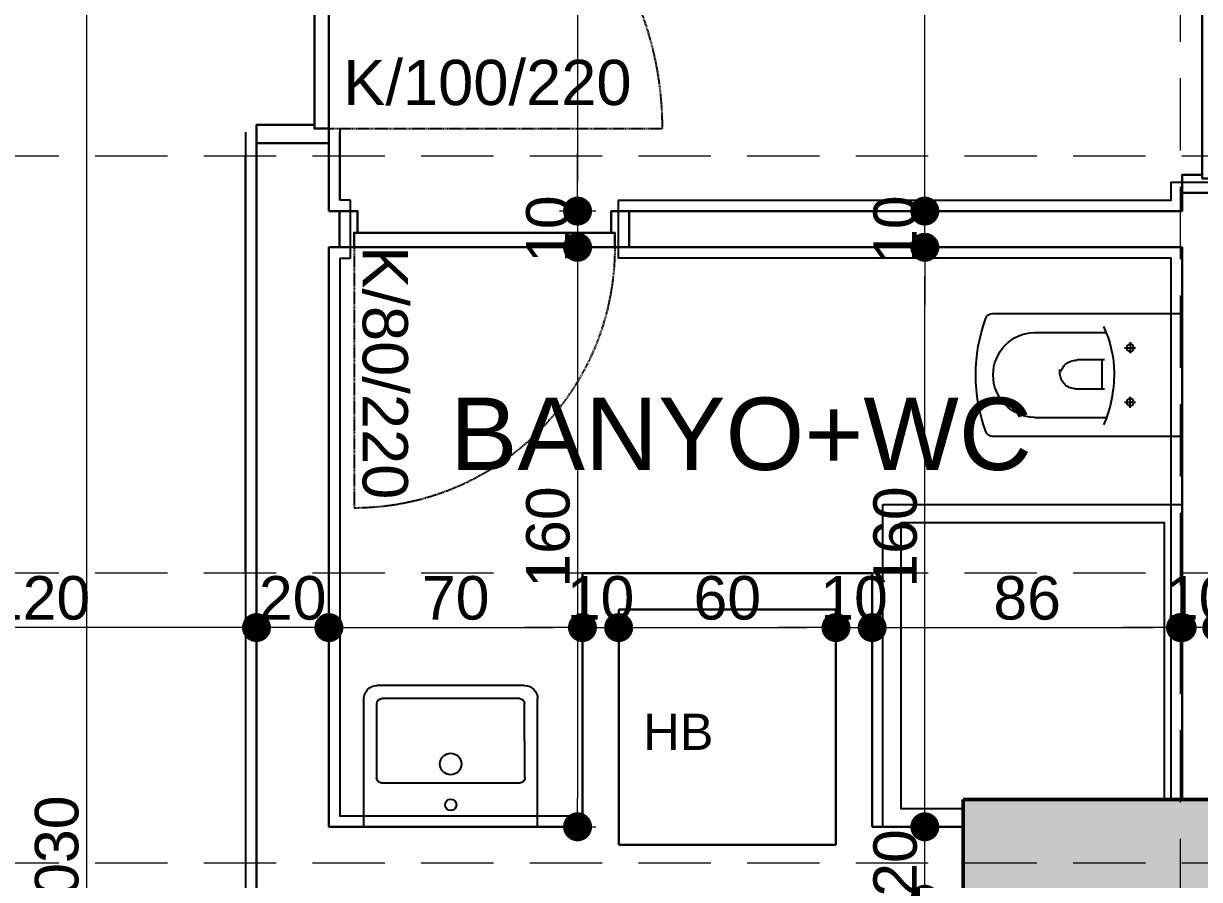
# Model space of a CAD drawing. Header units: millimetres. Extents: x 38129 to 72024, y -56282 to 16512.
# Drawn here: x 54813.3 to 55138, y -44145 to -43908.6 of the extents above; entities that cross this region are included whole.
import ezdxf

# ---------------------------------------------------------------- set-up
doc = ezdxf.new("R2010")
doc.units = ezdxf.units.MM
doc.linetypes.add('CENTER2', pattern=[1.125, 0.75, -0.125, 0.125, -0.125])
doc.linetypes.add('HIDDEN', pattern=[0.375, 0.25, -0.125])
for name, color, linetype, lineweight in [('AKS', 55, 'HIDDEN', 0), ('COLUMN4', 3, 'Continuous', 50), ('DIŞÖLÇÜ', 37, 'Continuous', 0), ('DUVAR', 255, 'Continuous', 30), ('KAPI', 4, 'Continuous', 30), ('mahal', 7, 'Continuous', 5), ('pencere+KAPI', 1, 'Continuous', 0), ('TARAMA', 252, 'Continuous', 0), ('ölçü İÇ', 31, 'Continuous', 0)]:
    doc.layers.add(name, color=color, linetype=linetype, lineweight=lineweight)
for name, color, linetype in [('HIDDEN', 1, 'HIDDEN'), ('sıva', 41, 'Continuous'), ('tefriş', 42, 'Continuous')]:
    doc.layers.add(name, color=color, linetype=linetype)
doc.layers.add('TEFRIS', color=7, linetype='Continuous', lineweight=20, true_color=0x6a6a6a)
doc.styles.add('icdisolcu_yazi', font='arial.ttf')
doc.styles.get("Standard").update_dxf_attribs({"font": 'arial.ttf'})
doc.styles.add('style1', font='arial.ttf')
doc.dimstyles.new('İç Ölçü', dxfattribs={"dimtxt": 12, "dimasz": 8, "dimexe": 5, "dimexo": 0, "dimgap": 2, "dimtad": 1, "dimdec": 0, "dimzin": 12, "dimdsep": 46, "dimtxsty": 'icdisolcu_yazi', "dimblk": 'DOT', "dimcen": 8, "dimdle": 5, "dimclrd": 256, "dimclre": 256, "dimclrt": 7, "dimadec": 0, "dimazin": 3, "dimtfac": 1, "dimtdec": 0, "dimtix": 1, "dimtmove": 2, "dimatfit": 3, "dimldrblk": 'DOT', "dimfxl": 0, "dimtolj": 1, "dimtzin": 0, "dimlwd": -1, "dimlwe": -1, "dimarcsym": 0})

# ---------------------------------------------------------------- blocks, each defined once
blk = doc.blocks.new('_Dot')
at = {"color": 0, "lineweight": -2}
blk.add_line((-0.5, 0), (-1, 0), dxfattribs=at)
at = {"color": 0, "lineweight": 30, "const_width": 0.5}
blk.add_lwpolyline([(-0.25, 0, 1), (0.25, 0, 1)], format="xyb", close=True, dxfattribs=at)
blk = doc.blocks.new('*D1855')
at = {"layer": 'Defpoints', "color": 0, "lineweight": 120, "transparency": 16777216}
for p in [(54757.81, -44068.18), (54757.81, -44075.42), (54877.6, -44075.43)]:
    blk.add_point(p, dxfattribs=at)
at = {"layer": 'ölçü İÇ', "transparency": 16777216}
for p, q in [((54757.81, -44070.42), (54757.81, -44080.42)), ((54877.6, -44075.43), (54877.6, -44070.42))]:
    blk.add_line(p, q, dxfattribs=at)
at = {"layer": 'ölçü İÇ', "linetype": 'Continuous', "transparency": 16777216}
blk.add_line((54869.6, -44075.42), (54765.81, -44075.42), dxfattribs=at)
at = {"layer": 'ölçü İÇ', "transparency": 16777216, "xscale": 8, "yscale": 8, "zscale": 8, "rotation": 180}
blk.add_blockref('_Dot', (54757.81, -44075.42), dxfattribs=at)
at = {"layer": 'ölçü İÇ', "transparency": 16777216, "xscale": 8, "yscale": 8, "zscale": 8}
blk.add_blockref('_Dot', (54877.6, -44075.42), dxfattribs=at)
at = {"layer": 'ölçü İÇ', "color": 7, "transparency": 16777216, "insert": (54817.71, -44067.3), "char_height": 12, "attachment_point": 5, "style": 'icdisolcu_yazi'}
blk.add_mtext('\\A1;120', dxfattribs=at)
blk = doc.blocks.new('*D1859')
at = {"layer": 'Defpoints', "color": 0, "lineweight": 120, "transparency": 16777216}
for p in [(54830.63, -43625.43), (54830.63, -44655.43), (54830.63, -44655.43)]:
    blk.add_point(p, dxfattribs=at)
at = {"layer": 'ölçü İÇ', "transparency": 16777216}
for p, q in [((54830.63, -43625.43), (54835.63, -43625.43)), ((54830.63, -44655.43), (54835.63, -44655.43))]:
    blk.add_line(p, q, dxfattribs=at)
at = {"layer": 'ölçü İÇ', "linetype": 'Continuous', "transparency": 16777216}
blk.add_line((54830.63, -43633.43), (54830.63, -44647.43), dxfattribs=at)
at = {"layer": 'ölçü İÇ', "transparency": 16777216, "xscale": 8, "yscale": 8, "zscale": 8}
for p, rotation in [((54830.63, -43625.43), 90), ((54830.63, -44655.43), 270)]:
    blk.add_blockref('_Dot', p, dxfattribs=dict(at, rotation=rotation))
at = {"layer": 'ölçü İÇ', "color": 7, "transparency": 16777216, "insert": (54822.5, -44140.43), "char_height": 12, "attachment_point": 5, "rotation": 90, "style": 'icdisolcu_yazi'}
blk.add_mtext('\\A1;1030', dxfattribs=at)
blk = doc.blocks.new('*U11')
for p, q in [((4, 0), (0, 0)), ((76, 0), (80, 0))]:
    blk.add_line(p, q)
blk.add_lwpolyline([(4, 0), (76, 0), (76, -4), (4, -4)], close=True)
for points in [[(0, -10), (5, -10), (5, -4)], [(80, -10), (75, -10), (75, -4)]]:
    blk.add_lwpolyline(points)
at = {"layer": 'DUVAR'}
for p, q in [((0, 0), (0, -10)), ((80, 0), (80, -10))]:
    blk.add_line(p, q, dxfattribs=at)
at = {"layer": 'HIDDEN'}
blk.add_line((4, 0), (4, 72), dxfattribs=at)
blk.add_arc((4, 0), 72, 0, 90, dxfattribs=at)
blk = doc.blocks.new('A$C5F901649')
at = {"layer": 'tefriş'}
for p, q in [((3, 32.48), (37, 32.48)), ((0, 0), (0, 29.48)), ((2.97, 11.25), (3, 28.35)), ((4.12, 29.48), (35.88, 29.48)), ((37.03, 11.25), (37, 28.35)), ((40, 0), (40, 29.48)), ((35.91, 10.13), (4.09, 10.13)), ((0, 0), (20, 0)), ((40, 0), (20, 0))]:
    blk.add_line(p, q, dxfattribs=at)
for centre, radius, start, end in [((3, 29.48), 3, 90, 180), ((37, 29.48), 3, 0, 90), ((4.12, 28.35), 1.13, 90, 179.9238), ((35.88, 28.35), 1.13, 0.0762, 90), ((20, 14.45), 2.48, 90, 270), ((20, 14.45), 2.48, 270, 90), ((4.09, 11.25), 1.13, 179.9238, 270), ((35.91, 11.25), 1.13, 270, 0.0762), ((20, 5.05), 1.31, 90, 270), ((20, 5.05), 1.31, 270, 90)]:
    blk.add_arc(centre, radius, start, end, dxfattribs=at)
blk = doc.blocks.new('duravit-caro-asma-62')
for p, q in [((-458.1, 117.6), (-259.3, 117.6)), ((-365.2, 32.7), (-368.2, 30.8)), ((-362, 34.3), (-365.2, 32.7)), ((-358.6, 35.7), (-362, 34.3)), ((-355, 36.8), (-358.6, 35.7)), ((-351.2, 37.5), (-355, 36.8)), ((-347.3, 38), (-351.2, 37.5)), ((-343.1, 38.2), (-347.3, 38)), ((-344.1, 38.2), (-264.1, 38.2)), ((-271.2, 37.2), (-271.2, -41.8)), ((-387, 1), (-387.6, -2.9)), ((-386.1, 4.7), (-387, 1)), ((-385, 8.2), (-386.1, 4.7)), ((-383.7, 11.7), (-385, 8.2)), ((-382.1, 15), (-383.7, 11.7)), ((-380.3, 18.1), (-382.1, 15)), ((-378.3, 21.1), (-380.3, 18.1)), ((-376.1, 23.8), (-378.3, 21.1)), ((-373.7, 26.4), (-376.1, 23.8)), ((-371.1, 28.7), (-373.7, 26.4)), ((-368.2, 30.8), (-371.1, 28.7)), ((-388, -6.8), (-388.1, -6.8)), ((-388.1, -6.8), (-388, -10.8)), ((-387.6, -2.9), (-388, -6.8)), ((-388, -10.8), (-387.6, -14.7)), ((-387.6, -14.7), (-386.9, -10.6)), ((-386.9, -10.6), (-386, -14.3)), ((-386, -14.3), (-384.8, -10)), ((-384.8, -10), (-383.4, -13.5)), ((-383.4, -13.5), (-381.8, -16.8)), ((-381.8, -16.8), (-379.9, -20)), ((-379.9, -20), (-377.8, -23.1)), ((-377.8, -23.1), (-375.5, -25.9)), ((-375.5, -25.9), (-372.9, -28.5)), ((-372.9, -28.5), (-370.2, -30.9)), ((-370.2, -30.9), (-367.2, -33.1)), ((-367.2, -33.1), (-364.1, -35.1)), ((-364.1, -35.1), (-360.7, -36.7)), ((-360.7, -36.7), (-357.2, -38.2)), ((-357.2, -38.2), (-353.4, -39.3)), ((-353.4, -39.3), (-349.5, -40.1)), ((-349.5, -40.1), (-345.4, -40.6)), ((-345.4, -40.6), (-341.1, -40.8)), ((-264.1, -41.8), (-340.1, -41.8)), ((-458.1, -117.6), (-260.9, -117.6))]:
    blk.add_line(p, q)
at = {"color": 4, "linetype": 'CENTER2', "ltscale": 30}
for p, q in [((-208.9, 75), (-176.5, 75)), ((-193.4, 90.5), (-193.4, 57.4)), ((-193.4, -90.5), (-193.4, -57.4)), ((-208.9, -75), (-176.5, -75))]:
    blk.add_line(p, q, dxfattribs=at)
blk.add_lwpolyline([(-50, 165, 0.414214), (-55, 170), (-573.2, 170, 0.320013), (-592.1, 156.5, 0.178212), (-592.1, -156.5, 0.320013), (-573.2, -170), (-55, -170, 0.414214), (-50, -165)], format="xyb", close=True)
for centre in [(-193.4, 75), (-193.4, -75)]:
    blk.add_circle(centre, 10)
for centre, radius, start, end in [((-598.4, -3.9), 360.4, 359.6639, 23.2064), ((-454.3, 0), 117.7, 91.839, 268.161), ((-541.7, -3.9), 303.7, 334.6873, 359.5949)]:
    blk.add_arc(centre, radius, start, end)
blk = doc.blocks.new('*D2023')
at = {"layer": 'Defpoints', "color": 0, "lineweight": 120, "transparency": 16777216}
for p in [(55132.75, -44075.42), (55132.75, -44075.42), (55142.75, -44075.42)]:
    blk.add_point(p, dxfattribs=at)
at = {"layer": 'ölçü İÇ', "transparency": 16777216}
for p, q in [((55142.75, -44075.42), (55142.75, -44070.42)), ((55132.75, -44075.42), (55132.75, -44080.42))]:
    blk.add_line(p, q, dxfattribs=at)
at = {"layer": 'ölçü İÇ', "linetype": 'Continuous', "transparency": 16777216}
for p, q in [((55124.75, -44075.42), (55116.75, -44075.42)), ((55142.75, -44075.42), (55132.75, -44075.42)), ((55150.75, -44075.42), (55158.75, -44075.42))]:
    blk.add_line(p, q, dxfattribs=at)
at = {"layer": 'ölçü İÇ', "transparency": 16777216, "xscale": 8, "yscale": 8, "zscale": 8}
blk.add_blockref('_Dot', (55132.75, -44075.42), dxfattribs=at)
at = {"layer": 'ölçü İÇ', "transparency": 16777216, "xscale": 8, "yscale": 8, "zscale": 8, "rotation": 180}
blk.add_blockref('_Dot', (55142.75, -44075.42), dxfattribs=at)
at = {"layer": 'ölçü İÇ', "color": 7, "transparency": 16777216, "insert": (55137.75, -44067.3), "char_height": 12, "attachment_point": 5, "style": 'icdisolcu_yazi'}
blk.add_mtext('\\A1;10', dxfattribs=at)
blk = doc.blocks.new('*U35')
for p, q in [((4, 0), (0, 0)), ((86, 0), (90, 0))]:
    blk.add_line(p, q)
blk.add_lwpolyline([(4, 0), (86, 0), (86, -4), (4, -4)], close=True)
for points in [[(0, -9.56), (5, -9.56), (5, -4)], [(90, -9.56), (85, -9.56), (85, -4)]]:
    blk.add_lwpolyline(points)
at = {"layer": 'DUVAR'}
for p, q in [((0, 0), (0, -9.56)), ((90, 0), (90, -9.56))]:
    blk.add_line(p, q, dxfattribs=at)
at = {"layer": 'HIDDEN'}
blk.add_line((4, 0), (4, 82), dxfattribs=at)
blk.add_arc((4, 0), 82, 360, 90, dxfattribs=at)
blk = doc.blocks.new('*D2024')
at = {"layer": 'Defpoints', "color": 0, "lineweight": 120, "transparency": 16777216}
for p in [(54877.6, -44075.43), (54877.6, -44075.43), (54897.6, -44075.43)]:
    blk.add_point(p, dxfattribs=at)
at = {"layer": 'ölçü İÇ', "transparency": 16777216}
for p, q in [((54897.6, -44075.43), (54897.6, -44070.43)), ((54877.6, -44075.43), (54877.6, -44080.43))]:
    blk.add_line(p, q, dxfattribs=at)
at = {"layer": 'ölçü İÇ', "linetype": 'Continuous', "transparency": 16777216}
for p, q in [((54869.6, -44075.43), (54861.6, -44075.43)), ((54897.6, -44075.43), (54877.6, -44075.43)), ((54905.6, -44075.43), (54913.6, -44075.43))]:
    blk.add_line(p, q, dxfattribs=at)
at = {"layer": 'ölçü İÇ', "transparency": 16777216, "xscale": 8, "yscale": 8, "zscale": 8}
blk.add_blockref('_Dot', (54877.6, -44075.43), dxfattribs=at)
at = {"layer": 'ölçü İÇ', "transparency": 16777216, "xscale": 8, "yscale": 8, "zscale": 8, "rotation": 180}
blk.add_blockref('_Dot', (54897.6, -44075.43), dxfattribs=at)
at = {"layer": 'ölçü İÇ', "color": 7, "transparency": 16777216, "insert": (54887.6, -44067.3), "char_height": 12, "attachment_point": 5, "style": 'icdisolcu_yazi'}
blk.add_mtext('\\A1;20', dxfattribs=at)
blk = doc.blocks.new('*D2040')
at = {"layer": 'Defpoints', "color": 0, "lineweight": 120, "transparency": 16777216}
for p in [(54966.25, -43745.41), (54966.25, -43960.43), (54975.53, -43960.43)]:
    blk.add_point(p, dxfattribs=at)
at = {"layer": 'ölçü İÇ', "transparency": 16777216}
for p, q in [((54966.25, -43745.41), (54971.25, -43745.41)), ((54971.25, -43960.43), (54961.25, -43960.43))]:
    blk.add_line(p, q, dxfattribs=at)
at = {"layer": 'ölçü İÇ', "linetype": 'Continuous', "transparency": 16777216}
blk.add_line((54966.25, -43753.41), (54966.25, -43952.43), dxfattribs=at)
at = {"layer": 'ölçü İÇ', "transparency": 16777216, "xscale": 8, "yscale": 8, "zscale": 8}
for p, rotation in [((54966.25, -43745.41), 90), ((54966.25, -43960.43), 270)]:
    blk.add_blockref('_Dot', p, dxfattribs=dict(at, rotation=rotation))
at = {"layer": 'ölçü İÇ', "color": 7, "transparency": 16777216, "insert": (54958.13, -43852.92), "char_height": 12, "attachment_point": 5, "rotation": 90, "style": 'icdisolcu_yazi'}
blk.add_mtext('\\A1;215', dxfattribs=at)
blk = doc.blocks.new('*D2041')
at = {"layer": 'Defpoints', "color": 0, "lineweight": 120, "transparency": 16777216}
for p in [(54975.53, -43960.43), (54966.25, -43970.43), (54975.53, -43970.43)]:
    blk.add_point(p, dxfattribs=at)
at = {"layer": 'ölçü İÇ', "linetype": 'Continuous', "transparency": 16777216}
for p, q in [((54966.25, -43952.43), (54966.25, -43944.43)), ((54966.25, -43960.43), (54966.25, -43970.43)), ((54966.25, -43978.43), (54966.25, -43986.43))]:
    blk.add_line(p, q, dxfattribs=at)
at = {"layer": 'ölçü İÇ', "transparency": 16777216}
for p, q in [((54971.25, -43960.43), (54961.25, -43960.43)), ((54971.25, -43970.43), (54961.25, -43970.43))]:
    blk.add_line(p, q, dxfattribs=at)
at = {"layer": 'ölçü İÇ', "transparency": 16777216, "xscale": 8, "yscale": 8, "zscale": 8}
for p, rotation in [((54966.25, -43960.43), 270), ((54966.25, -43970.43), 90)]:
    blk.add_blockref('_Dot', p, dxfattribs=dict(at, rotation=rotation))
at = {"layer": 'ölçü İÇ', "color": 7, "transparency": 16777216, "insert": (54958.13, -43965.43), "char_height": 12, "attachment_point": 5, "rotation": 90, "style": 'icdisolcu_yazi'}
blk.add_mtext('\\A1;10', dxfattribs=at)
blk = doc.blocks.new('*D2042')
at = {"layer": 'Defpoints', "color": 0, "lineweight": 120, "transparency": 16777216}
for p in [(54975.53, -43970.43), (54966.25, -44130.43), (54966.25, -44130.43)]:
    blk.add_point(p, dxfattribs=at)
at = {"layer": 'ölçü İÇ', "transparency": 16777216}
for p, q in [((54971.25, -43970.43), (54961.25, -43970.43)), ((54966.25, -44130.43), (54971.25, -44130.43))]:
    blk.add_line(p, q, dxfattribs=at)
at = {"layer": 'ölçü İÇ', "linetype": 'Continuous', "transparency": 16777216}
blk.add_line((54966.25, -43978.43), (54966.25, -44122.43), dxfattribs=at)
at = {"layer": 'ölçü İÇ', "transparency": 16777216, "xscale": 8, "yscale": 8, "zscale": 8}
for p, rotation in [((54966.25, -43970.43), 90), ((54966.25, -44130.43), 270)]:
    blk.add_blockref('_Dot', p, dxfattribs=dict(at, rotation=rotation))
at = {"layer": 'ölçü İÇ', "color": 7, "transparency": 16777216, "insert": (54958.13, -44050.43), "char_height": 12, "attachment_point": 5, "rotation": 90, "style": 'icdisolcu_yazi'}
blk.add_mtext('\\A1;160', dxfattribs=at)
blk = doc.blocks.new('*D2057')
at = {"layer": 'Defpoints', "color": 0, "lineweight": 120, "transparency": 16777216}
for p in [(55062.13, -44130.43), (55062.13, -44130.43), (55062.13, -44150.43)]:
    blk.add_point(p, dxfattribs=at)
at = {"layer": 'ölçü İÇ', "linetype": 'Continuous', "transparency": 16777216}
for p, q in [((55062.13, -44122.43), (55062.13, -44114.43)), ((55062.13, -44150.43), (55062.13, -44130.43)), ((55062.13, -44158.43), (55062.13, -44166.43))]:
    blk.add_line(p, q, dxfattribs=at)
at = {"layer": 'ölçü İÇ', "transparency": 16777216}
for p, q in [((55062.13, -44130.43), (55067.13, -44130.43)), ((55062.13, -44150.43), (55067.13, -44150.43))]:
    blk.add_line(p, q, dxfattribs=at)
at = {"layer": 'ölçü İÇ', "transparency": 16777216, "xscale": 8, "yscale": 8, "zscale": 8}
for p, rotation in [((55062.13, -44130.43), 270), ((55062.13, -44150.43), 90)]:
    blk.add_blockref('_Dot', p, dxfattribs=dict(at, rotation=rotation))
at = {"layer": 'ölçü İÇ', "color": 7, "transparency": 16777216, "insert": (55054, -44140.43), "char_height": 12, "attachment_point": 5, "rotation": 90, "style": 'icdisolcu_yazi'}
blk.add_mtext('\\A1;20', dxfattribs=at)
blk = doc.blocks.new('*D2058')
at = {"layer": 'Defpoints', "color": 0, "lineweight": 120, "transparency": 16777216}
for p in [(55062.13, -43970.43), (55064.29, -43970.43), (55062.13, -44130.43)]:
    blk.add_point(p, dxfattribs=at)
at = {"layer": 'ölçü İÇ', "transparency": 16777216}
for p, q in [((55064.29, -43970.43), (55057.13, -43970.43)), ((55062.13, -44130.43), (55067.13, -44130.43))]:
    blk.add_line(p, q, dxfattribs=at)
at = {"layer": 'ölçü İÇ', "linetype": 'Continuous', "transparency": 16777216}
blk.add_line((55062.13, -44122.43), (55062.13, -43978.43), dxfattribs=at)
at = {"layer": 'ölçü İÇ', "transparency": 16777216, "xscale": 8, "yscale": 8, "zscale": 8}
for p, rotation in [((55062.13, -43970.43), 90), ((55062.13, -44130.43), 270)]:
    blk.add_blockref('_Dot', p, dxfattribs=dict(at, rotation=rotation))
at = {"layer": 'ölçü İÇ', "color": 7, "transparency": 16777216, "insert": (55054, -44050.43), "char_height": 12, "attachment_point": 5, "rotation": 90, "style": 'icdisolcu_yazi'}
blk.add_mtext('\\A1;160', dxfattribs=at)
blk = doc.blocks.new('*D2059')
at = {"layer": 'Defpoints', "color": 0, "lineweight": 120, "transparency": 16777216}
for p in [(55062.13, -43960.43), (55064.29, -43960.43), (55064.29, -43970.43)]:
    blk.add_point(p, dxfattribs=at)
at = {"layer": 'ölçü İÇ', "linetype": 'Continuous', "transparency": 16777216}
for p, q in [((55062.13, -43952.43), (55062.13, -43944.43)), ((55062.13, -43970.43), (55062.13, -43960.43)), ((55062.13, -43978.43), (55062.13, -43986.43))]:
    blk.add_line(p, q, dxfattribs=at)
at = {"layer": 'ölçü İÇ', "transparency": 16777216}
for p, q in [((55064.29, -43960.43), (55057.13, -43960.43)), ((55064.29, -43970.43), (55057.13, -43970.43))]:
    blk.add_line(p, q, dxfattribs=at)
at = {"layer": 'ölçü İÇ', "transparency": 16777216, "xscale": 8, "yscale": 8, "zscale": 8}
for p, rotation in [((55062.13, -43960.43), 270), ((55062.13, -43970.43), 90)]:
    blk.add_blockref('_Dot', p, dxfattribs=dict(at, rotation=rotation))
at = {"layer": 'ölçü İÇ', "color": 7, "transparency": 16777216, "insert": (55054, -43965.43), "char_height": 12, "attachment_point": 5, "rotation": 90, "style": 'icdisolcu_yazi'}
blk.add_mtext('\\A1;10', dxfattribs=at)
blk = doc.blocks.new('*D2060')
at = {"layer": 'Defpoints', "color": 0, "lineweight": 120, "transparency": 16777216}
for p in [(55062.13, -43745.41), (55062.13, -43745.41), (55064.29, -43960.43)]:
    blk.add_point(p, dxfattribs=at)
at = {"layer": 'ölçü İÇ', "transparency": 16777216}
for p, q in [((55062.13, -43745.41), (55067.13, -43745.41)), ((55064.29, -43960.43), (55057.13, -43960.43))]:
    blk.add_line(p, q, dxfattribs=at)
at = {"layer": 'ölçü İÇ', "linetype": 'Continuous', "transparency": 16777216}
blk.add_line((55062.13, -43952.43), (55062.13, -43753.41), dxfattribs=at)
at = {"layer": 'ölçü İÇ', "transparency": 16777216, "xscale": 8, "yscale": 8, "zscale": 8}
for p, rotation in [((55062.13, -43745.41), 90), ((55062.13, -43960.43), 270)]:
    blk.add_blockref('_Dot', p, dxfattribs=dict(at, rotation=rotation))
at = {"layer": 'ölçü İÇ', "color": 7, "transparency": 16777216, "insert": (55054, -43852.92), "char_height": 12, "attachment_point": 5, "rotation": 90, "style": 'icdisolcu_yazi'}
blk.add_mtext('\\A1;215', dxfattribs=at)
blk = doc.blocks.new('wertertw')
at = {"layer": 'TARAMA', "lineweight": -3}
h = blk.add_hatch(dxfattribs=at)
h.set_pattern_fill('ANSI33', color=256, scale=2.5, style=0)
h.set_pattern_definition([(45, (-86643.698, -32547.66), (-11.2253202, 11.2253202), []), (45, (-86632.472, -32547.66), (-11.2253202, 11.2253202), [7.9375, -3.96875])])
h.paths.add_polyline_path([(-616.25, 351.94), (-616.25, -88.06), (-306.25, -88.06), (-306.25, -68.06), (-596.25, -68.06), (-596.25, 331.94), (-306.25, 331.94), (-306.25, 351.94)])
h.paths.add_polyline_path([(38.75, -338.06), (78.75, -338.06), (78.75, -378.06), (38.75, -378.06)])
h.paths.add_polyline_path([(-471.25, -318.06), (-441.25, -318.06), (-441.25, -378.06), (-471.25, -378.06)])
h.paths.add_polyline_path([(-961.25, -318.06), (-931.25, -318.06), (-931.25, -378.06), (-961.25, -378.06)])
h.paths.add_polyline_path([(343.75, -163.06), (413.75, -163.06), (413.75, -198.06), (343.75, -198.06)])
h.paths.add_polyline_path([(8.75, -163.06), (78.75, -163.06), (78.75, -198.06), (8.75, -198.06)])
h.paths.add_polyline_path([(-1036.25, -148.06), (-906.25, -148.06), (-906.25, -178.06), (-1036.25, -178.06)])
h.paths.add_polyline_path([(-976.25, 256.94), (-916.25, 256.94), (-916.25, 226.94), (-976.25, 226.94)])
h.paths.add_polyline_path([(343.75, 459.44), (413.75, 459.44), (413.75, 424.44), (343.75, 424.44)])
h.paths.add_polyline_path([(8.75, 459.44), (78.75, 459.44), (78.75, 424.44), (8.75, 424.44)])
h.paths.add_polyline_path([(-616.25, 531.94), (-306.25, 531.94), (-306.25, 511.94), (-616.25, 511.94)])
h.paths.add_polyline_path([(-976.25, 656.94), (-916.25, 656.94), (-916.25, 626.94), (-976.25, 626.94)])
h.paths.add_polyline_path([(-616.25, 971.94), (-306.25, 971.94), (-306.25, 951.94), (-616.25, 951.94)])
h.paths.add_polyline_path([(343.75, 1081.94), (413.75, 1081.94), (413.75, 1046.94), (343.75, 1046.94)])
h.paths.add_polyline_path([(8.75, 1081.94), (78.75, 1081.94), (78.75, 1046.94), (8.75, 1046.94)])
h.paths.add_polyline_path([(-1036.25, 1061.94), (-906.25, 1061.94), (-906.25, 1031.94), (-1036.25, 1031.94)])
h.paths.add_polyline_path([(-931.25, 1286.94), (-901.25, 1286.94), (-901.25, 1226.94), (-931.25, 1226.94)])
h.paths.add_polyline_path([(68.75, 1332.04), (108.75, 1332.04), (108.75, 1292.04), (68.75, 1292.04)])
h.paths.add_polyline_path([(-511.25, 1332.04), (-481.25, 1332.04), (-481.25, 1252.04), (-511.25, 1252.04)])
at = {"layer": 'COLUMN4', "color": 3}
blk.add_lwpolyline([(8.75, 459.44), (78.75, 459.44), (78.75, 424.44), (8.75, 424.44)], close=True, dxfattribs=at)
blk = doc.blocks.new('*U7')
for p, q in [((4, 0), (0, 0)), ((96, 0), (100, 0))]:
    blk.add_line(p, q)
blk.add_lwpolyline([(4, 0), (96, 0), (96, -4), (4, -4)], close=True)
for points in [[(0, -20), (5, -20), (5, -4)], [(100, -20), (95, -20), (95, -4)]]:
    blk.add_lwpolyline(points)
at = {"layer": 'DUVAR'}
for p, q in [((0, 0), (0, -20)), ((100, 0), (100, -20))]:
    blk.add_line(p, q, dxfattribs=at)
at = {"layer": 'HIDDEN'}
blk.add_line((4, 0), (4, 92), dxfattribs=at)
blk.add_arc((4, 0), 92, 360, 90, dxfattribs=at)
blk = doc.blocks.new('*D2493')
at = {"layer": 'Defpoints', "color": 0, "lineweight": 120, "transparency": 16777216}
for p in [(54897.6, -44075.43), (54967.6, -44075.43), (54967.6, -44078.16)]:
    blk.add_point(p, dxfattribs=at)
at = {"layer": 'ölçü İÇ', "transparency": 16777216}
for p, q in [((54897.6, -44075.43), (54897.6, -44070.43)), ((54967.6, -44078.16), (54967.6, -44070.43))]:
    blk.add_line(p, q, dxfattribs=at)
at = {"layer": 'ölçü İÇ', "linetype": 'Continuous', "transparency": 16777216}
blk.add_line((54905.6, -44075.43), (54959.6, -44075.43), dxfattribs=at)
at = {"layer": 'ölçü İÇ', "transparency": 16777216, "xscale": 8, "yscale": 8, "zscale": 8, "rotation": 180}
blk.add_blockref('_Dot', (54897.6, -44075.43), dxfattribs=at)
at = {"layer": 'ölçü İÇ', "transparency": 16777216, "xscale": 8, "yscale": 8, "zscale": 8}
blk.add_blockref('_Dot', (54967.6, -44075.43), dxfattribs=at)
at = {"layer": 'ölçü İÇ', "color": 7, "transparency": 16777216, "insert": (54932.6, -44067.3), "char_height": 12, "attachment_point": 5, "style": 'icdisolcu_yazi'}
blk.add_mtext('\\A1;70', dxfattribs=at)
blk = doc.blocks.new('*D2494')
at = {"layer": 'Defpoints', "color": 0, "lineweight": 120, "transparency": 16777216}
for p in [(54977.6, -44075.43), (54967.6, -44078.16), (54977.6, -44079.79)]:
    blk.add_point(p, dxfattribs=at)
at = {"layer": 'ölçü İÇ', "transparency": 16777216}
for p, q in [((54967.6, -44078.16), (54967.6, -44070.43)), ((54977.6, -44079.79), (54977.6, -44070.43))]:
    blk.add_line(p, q, dxfattribs=at)
at = {"layer": 'ölçü İÇ', "linetype": 'Continuous', "transparency": 16777216}
for p, q in [((54959.6, -44075.43), (54951.6, -44075.43)), ((54967.6, -44075.43), (54977.6, -44075.43)), ((54985.6, -44075.43), (54993.6, -44075.43))]:
    blk.add_line(p, q, dxfattribs=at)
at = {"layer": 'ölçü İÇ', "transparency": 16777216, "xscale": 8, "yscale": 8, "zscale": 8}
blk.add_blockref('_Dot', (54967.6, -44075.43), dxfattribs=at)
at = {"layer": 'ölçü İÇ', "transparency": 16777216, "xscale": 8, "yscale": 8, "zscale": 8, "rotation": 180}
blk.add_blockref('_Dot', (54977.6, -44075.43), dxfattribs=at)
at = {"layer": 'ölçü İÇ', "color": 7, "transparency": 16777216, "insert": (54972.6, -44067.3), "char_height": 12, "attachment_point": 5, "style": 'icdisolcu_yazi'}
blk.add_mtext('\\A1;10', dxfattribs=at)
blk = doc.blocks.new('*D2495')
at = {"layer": 'Defpoints', "color": 0, "lineweight": 120, "transparency": 16777216}
for p in [(55037.6, -44075.43), (54977.6, -44079.79), (55037.6, -44083.04)]:
    blk.add_point(p, dxfattribs=at)
at = {"layer": 'ölçü İÇ', "transparency": 16777216}
for p, q in [((54977.6, -44079.79), (54977.6, -44070.43)), ((55037.6, -44080.43), (55037.6, -44070.43))]:
    blk.add_line(p, q, dxfattribs=at)
at = {"layer": 'ölçü İÇ', "linetype": 'Continuous', "transparency": 16777216}
blk.add_line((54985.6, -44075.43), (55029.6, -44075.43), dxfattribs=at)
at = {"layer": 'ölçü İÇ', "transparency": 16777216, "xscale": 8, "yscale": 8, "zscale": 8, "rotation": 180}
blk.add_blockref('_Dot', (54977.6, -44075.43), dxfattribs=at)
at = {"layer": 'ölçü İÇ', "transparency": 16777216, "xscale": 8, "yscale": 8, "zscale": 8}
blk.add_blockref('_Dot', (55037.6, -44075.43), dxfattribs=at)
at = {"layer": 'ölçü İÇ', "color": 7, "transparency": 16777216, "insert": (55007.6, -44067.3), "char_height": 12, "attachment_point": 5, "style": 'icdisolcu_yazi'}
blk.add_mtext('\\A1;60', dxfattribs=at)
blk = doc.blocks.new('*D2496')
at = {"layer": 'Defpoints', "color": 0, "lineweight": 120, "transparency": 16777216}
for p in [(55047.6, -44075.43), (55037.6, -44083.04), (55047.6, -44083.44)]:
    blk.add_point(p, dxfattribs=at)
at = {"layer": 'ölçü İÇ', "transparency": 16777216}
for p, q in [((55037.6, -44080.43), (55037.6, -44070.43)), ((55047.6, -44080.43), (55047.6, -44070.43))]:
    blk.add_line(p, q, dxfattribs=at)
at = {"layer": 'ölçü İÇ', "linetype": 'Continuous', "transparency": 16777216}
for p, q in [((55029.6, -44075.43), (55021.6, -44075.43)), ((55037.6, -44075.43), (55047.6, -44075.43)), ((55055.6, -44075.43), (55063.6, -44075.43))]:
    blk.add_line(p, q, dxfattribs=at)
at = {"layer": 'ölçü İÇ', "transparency": 16777216, "xscale": 8, "yscale": 8, "zscale": 8}
blk.add_blockref('_Dot', (55037.6, -44075.43), dxfattribs=at)
at = {"layer": 'ölçü İÇ', "transparency": 16777216, "xscale": 8, "yscale": 8, "zscale": 8, "rotation": 180}
blk.add_blockref('_Dot', (55047.6, -44075.43), dxfattribs=at)
at = {"layer": 'ölçü İÇ', "color": 7, "transparency": 16777216, "insert": (55042.6, -44067.3), "char_height": 12, "attachment_point": 5, "style": 'icdisolcu_yazi'}
blk.add_mtext('\\A1;10', dxfattribs=at)
blk = doc.blocks.new('*D2497')
at = {"layer": 'Defpoints', "color": 0, "lineweight": 120, "transparency": 16777216}
for p in [(55133.19, -44075.43), (55133.19, -44082.18), (55047.6, -44083.44)]:
    blk.add_point(p, dxfattribs=at)
at = {"layer": 'ölçü İÇ', "transparency": 16777216}
for p, q in [((55047.6, -44080.43), (55047.6, -44070.43)), ((55133.19, -44080.43), (55133.19, -44070.43))]:
    blk.add_line(p, q, dxfattribs=at)
at = {"layer": 'ölçü İÇ', "linetype": 'Continuous', "transparency": 16777216}
blk.add_line((55055.6, -44075.43), (55125.19, -44075.43), dxfattribs=at)
at = {"layer": 'ölçü İÇ', "transparency": 16777216, "xscale": 8, "yscale": 8, "zscale": 8, "rotation": 180}
blk.add_blockref('_Dot', (55047.6, -44075.43), dxfattribs=at)
at = {"layer": 'ölçü İÇ', "transparency": 16777216, "xscale": 8, "yscale": 8, "zscale": 8}
blk.add_blockref('_Dot', (55133.19, -44075.43), dxfattribs=at)
at = {"layer": 'ölçü İÇ', "color": 7, "transparency": 16777216, "insert": (55090.39, -44067.3), "char_height": 12, "attachment_point": 5, "style": 'icdisolcu_yazi'}
blk.add_mtext('\\A1;86', dxfattribs=at)

msp = doc.modelspace()

# ---------------------------------------------------------------- linework, layer by layer
msp.add_line((55047.6, -44060.43), (55047.6, -44060.43))
at = {"layer": 'AKS', "ltscale": 80}
for p, q in [((55132.61, -42903.74), (55132.61, -44153.33)), ((55963.05, -43945.25), (53747.73, -43945.25)), ((55963.05, -44060.43), (53747.73, -44060.43)), ((55963.05, -44140.43), (53747.73, -44140.43))]:
    msp.add_line(p, q, dxfattribs=at)
at = {"layer": 'DUVAR'}
for p, q in [((54877.6, -44339.2), (54877.6, -43936.65)), ((54877.6, -43945.25), (54877.6, -43936.65)), ((54897.6, -43960.43), (54897.6, -43937.65)), ((54897.6, -43960.43), (54897.6, -43937.65)), ((55133.19, -43960.43), (55133.19, -43950.42)), ((54903.03, -43960.43), (54897.6, -43960.43)), ((55133.19, -43960.43), (54980.53, -43960.43)), ((54897.6, -44130.43), (54897.6, -43970.43)), ((54903.03, -43970.43), (54897.6, -43970.43)), ((55133.19, -43970.43), (54980.53, -43970.43)), ((55133.19, -44122.93), (55133.19, -43970.43)), ((55047.6, -44060.43), (54967.6, -44060.43)), ((54967.6, -44060.43), (54967.6, -44130.43)), ((55037.6, -44060.43), (55037.6, -44060.42)), ((55037.6, -44060.43), (55037.6, -44060.43)), ((55047.6, -44060.42), (55047.6, -44060.43)), ((55047.6, -44060.43), (55047.6, -44060.43)), ((55047.6, -44060.43), (55047.6, -44130.43)), ((54977.6, -44135.43), (54977.6, -44070.42)), ((55037.6, -44070.43), (54977.6, -44070.43)), ((55037.6, -44135.43), (55037.6, -44070.42)), ((54897.6, -44130.43), (54967.6, -44130.43)), ((55047.6, -44130.43), (55072.75, -44130.43)), ((55050.56, -44130.43), (55072.75, -44130.43)), ((55050.56, -44130.43), (55072.75, -44130.43)), ((54977.6, -44135.43), (55037.6, -44135.43)), ((54977.6, -44135.43), (55037.6, -44135.43)), ((54977.6, -44135.43), (55037.6, -44135.43))]:
    msp.add_line(p, q, dxfattribs=at)
at = {"layer": 'sıva'}
for p, q in [((54874.6, -43938.65), (54874.6, -44342.2)), ((54900.6, -43957.43), (54900.6, -43938.65)), ((54900.61, -43937.65), (54900.61, -43957.43)), ((54874.61, -44060.43), (54874.61, -43945.25)), ((54903.53, -43957.43), (54900.6, -43957.43)), ((54903.53, -43973.43), (54903.53, -43957.43)), ((54900.6, -43973.43), (54903.53, -43973.43))]:
    msp.add_line(p, q, dxfattribs=at)
for points in [[(55130.19, -44122.93), (55130.19, -43973.43), (54977.53, -43973.43), (54977.53, -43957.43), (55130.19, -43957.43), (55130.19, -43952.42), (55145.75, -43952.42), (55145.75, -44127.43), (55407.75, -44127.43)], [(54900.6, -43973.43), (54900.6, -44127.43), (54967.6, -44127.43)], [(54955.36, -44127.43), (54967.6, -44127.43)]]:
    msp.add_lwpolyline(points, dxfattribs=at)
at = {"layer": 'TEFRIS'}
msp.add_line((54980.53, -43960.43), (54980.53, -43970.43), dxfattribs=at)
at = {"layer": 'tefriş'}
for p, q in [((55050.56, -44130.43), (55050.56, -44041.44)), ((55050.56, -44041.44), (55133.19, -44041.44)), ((55133.19, -44041.44), (55133.19, -44122.93))]:
    msp.add_line(p, q, dxfattribs=at)
msp.add_lwpolyline([(55072.75, -44125.43), (55055.56, -44125.43), (55055.56, -44046.44), (55128.19, -44046.44), (55128.19, -44122.93)], dxfattribs=at)

# ---------------------------------------------------------------- block references
at = {"layer": 'DIŞÖLÇÜ'}
msp.add_blockref('wertertw', (55063.99, -44582.37), dxfattribs=at)
at = {"layer": 'KAPI', "xscale": -1}
for name, p, rotation in [('*U7', (54897.6, -43941.65), 269.9999999999999), ('*U11', (54900.53, -43970.43), 180)]:
    msp.add_blockref(name, p, dxfattribs=dict(at, rotation=rotation))
at = {"layer": 'KAPI', "rotation": 270.0000000000001}
msp.add_blockref('*U35', (55142.75, -43865.42), dxfattribs=at)
at = {"layer": 'tefriş', "xscale": -0.09999999997671699, "yscale": 0.09999999997671694, "zscale": 0.09999999997671699, "rotation": 180}
msp.add_blockref('duravit-caro-asma-62', (55138.19, -44005.68), dxfattribs=at)
at = {"layer": 'tefriş', "xscale": -1.199999999953433, "yscale": 1.199999999953434, "zscale": 1.199999999953433}
msp.add_blockref('A$C5F901649', (54955.23, -44130.43), dxfattribs=at)

# ---------------------------------------------------------------- texts
at = {"layer": 'mahal', "insert": (54931.04, -44032.2), "char_height": 20, "attachment_point": 7}
msp.add_mtext_dynamic_manual_height_columns('BANYO+WC', width=250.3432, gutter_width=12.5, heights=[0], dxfattribs=at)
at = {"layer": 'mahal', "insert": (54984.37, -44109.21), "char_height": 10, "width": 125.1716, "attachment_point": 7}
msp.add_mtext('HB', dxfattribs=at)
at = {"layer": 'pencere+KAPI', "char_height": 12.5, "width": 27.0954, "attachment_point": 9, "style": 'style1'}
for s, insert, rotation in [('K/100/220', (54981.16, -43931.35), 0), ('K/80/220', (54906.73, -44040.02), 270)]:
    msp.add_mtext(s, dxfattribs=dict(at, insert=insert, rotation=rotation))

# ---------------------------------------------------------------- dimensions: what is measured, and where the dimension line sits
at = {"layer": 'ölçü İÇ'}
for base, p1, p2, picture, middle in [((54830.63, -44655.43), (54830.63, -43625.43), (54830.63, -44655.43), '*D1859', (54822.5, -44140.43)), ((54966.25, -43960.43), (54966.25, -43745.41), (54975.53, -43960.43), '*D2040', (54958.13, -43852.92)), ((55062.13, -43745.41), (55064.29, -43960.43), (55062.13, -43745.41), '*D2060', (55054, -43852.92)), ((54966.25, -43970.43), (54975.53, -43960.43), (54975.53, -43970.43), '*D2041', (54958.13, -43965.43)), ((55062.13, -43960.43), (55064.29, -43970.43), (55064.29, -43960.43), '*D2059', (55054, -43965.43)), ((54966.25, -44130.43), (54975.53, -43970.43), (54966.25, -44130.43), '*D2042', (54958.13, -44050.43)), ((55062.13, -43970.43), (55062.13, -44130.43), (55064.29, -43970.43), '*D2058', (55054, -44050.43)), ((55062.13, -44130.43), (55062.13, -44150.43), (55062.13, -44130.43), '*D2057', (55054, -44140.43))]:
    dim = msp.add_linear_dim(base=base, p1=p1, p2=p2, angle=90, dimstyle='İç Ölçü', dxfattribs=at)
    dim.commit()
    dim.dimension.update_dxf_attribs({"geometry": picture, "text_midpoint": middle})
for base, p1, p2, picture, middle in [((54757.81, -44075.42), (54877.6, -44075.43), (54757.81, -44068.18), '*D1855', (54817.71, -44067.3)), ((54877.6, -44075.43), (54897.6, -44075.43), (54877.6, -44075.43), '*D2024', (54887.6, -44067.3)), ((54967.6, -44075.43), (54897.6, -44075.43), (54967.6, -44078.16), '*D2493', (54932.6, -44067.3)), ((54977.6, -44075.43), (54967.6, -44078.16), (54977.6, -44079.79), '*D2494', (54972.6, -44067.3)), ((55037.6, -44075.43), (54977.6, -44079.79), (55037.6, -44083.04), '*D2495', (55007.6, -44067.3)), ((55047.6, -44075.43), (55037.6, -44083.04), (55047.6, -44083.44), '*D2496', (55042.6, -44067.3)), ((55133.19, -44075.43), (55047.6, -44083.44), (55133.19, -44082.18), '*D2497', (55090.39, -44067.3)), ((55132.75, -44075.42), (55142.75, -44075.42), (55132.75, -44075.42), '*D2023', (55137.75, -44067.3))]:
    dim = msp.add_linear_dim(base=base, p1=p1, p2=p2, dimstyle='İç Ölçü', dxfattribs=at)
    dim.commit()
    dim.dimension.update_dxf_attribs({"geometry": picture, "text_midpoint": middle})

doc.saveas('drawing.dxf')
